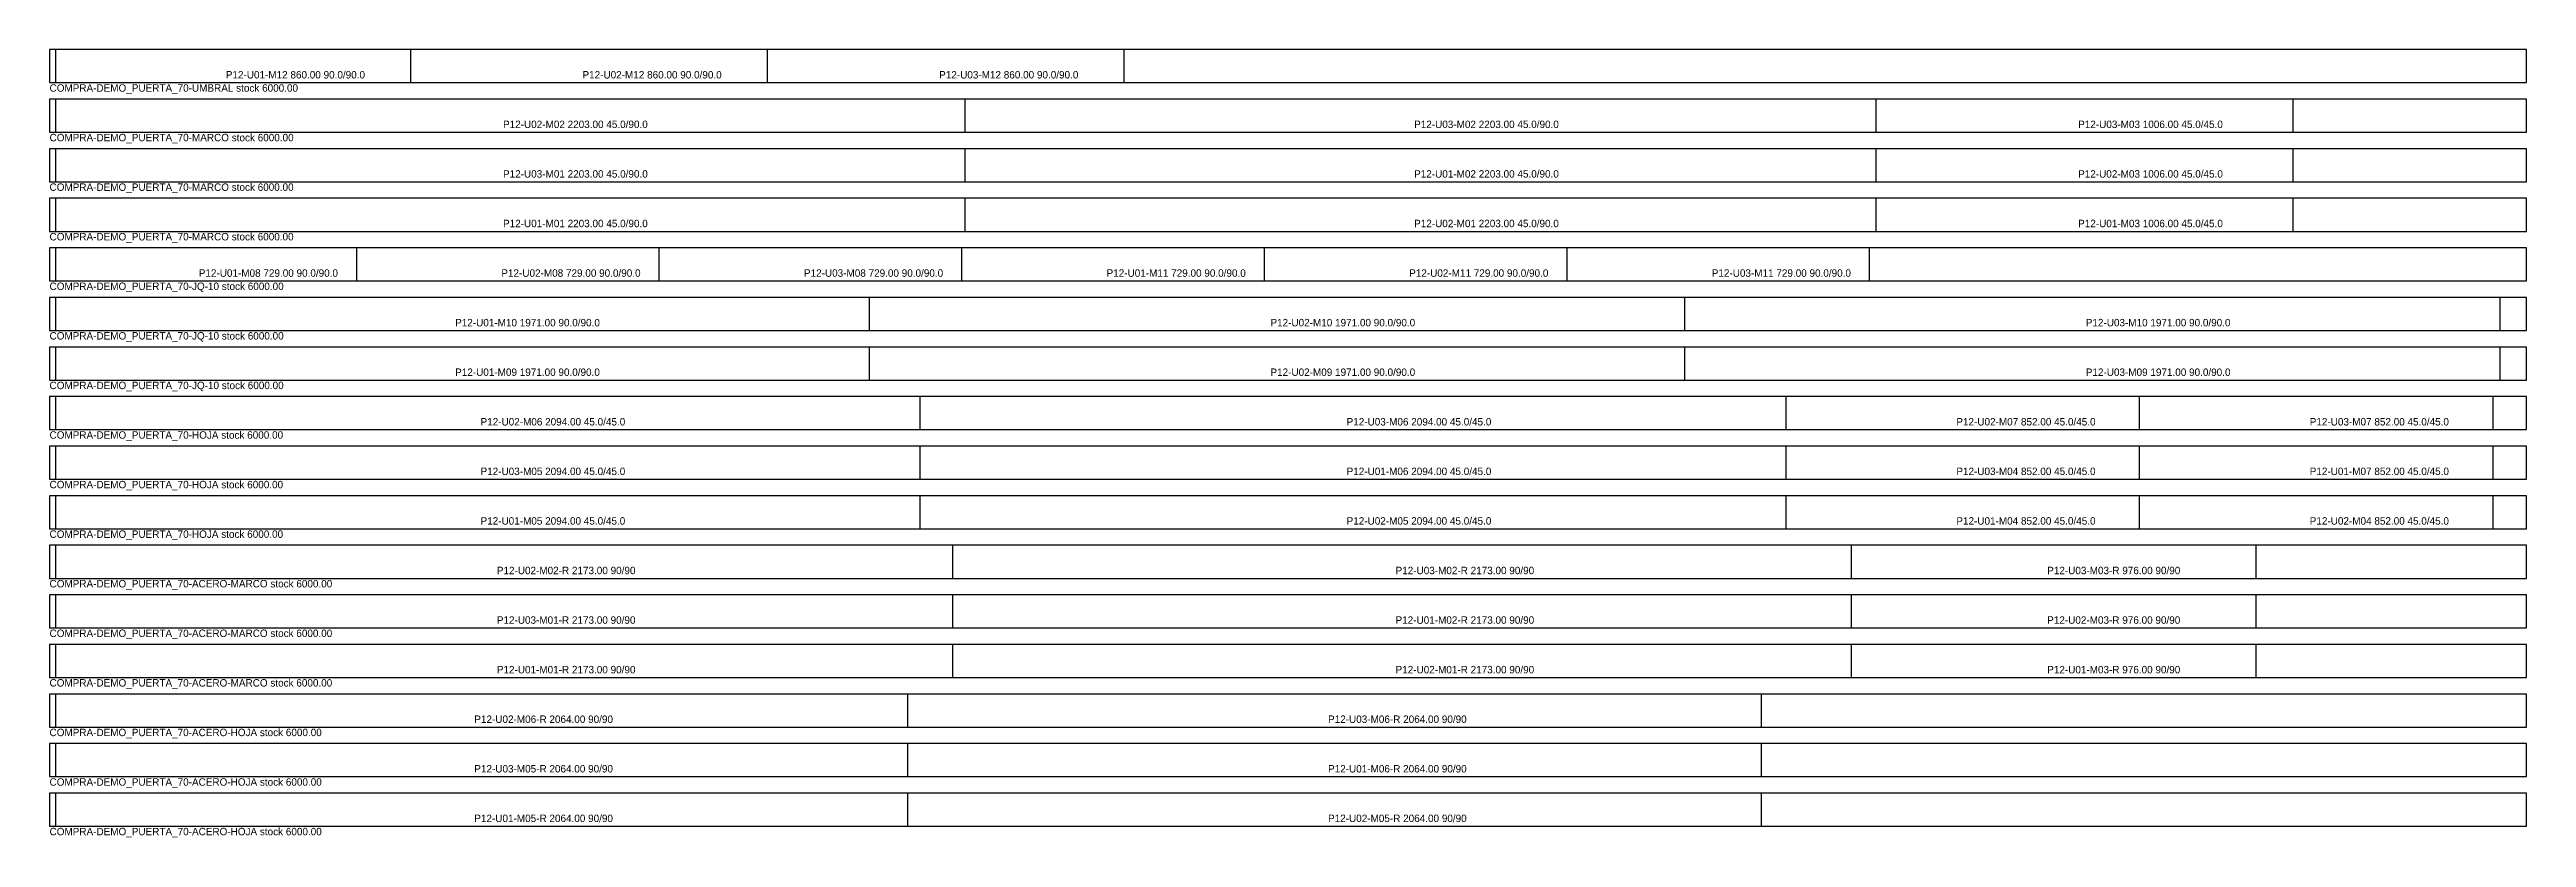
# Model space of a CAD drawing. Header units: millimetres. Extents: x 0 to 6000, y -27 to 1880.
import ezdxf

# ---------------------------------------------------------------- set-up
doc = ezdxf.new("R2010")
doc.units = ezdxf.units.MM
for name, color, linetype in [('LABEL', 3, 'CONTINUOUS'), ('MARK', 5, 'CONTINUOUS'), ('OUTLINE', 7, 'CONTINUOUS')]:
    doc.layers.add(name, color=color, linetype=linetype)

msp = doc.modelspace()

# ---------------------------------------------------------------- linework, layer by layer
at = {"layer": 'MARK'}
for p, q in [((15, 1800), (15, 1880)), ((875, 1800), (875, 1880)), ((1739, 1800), (1739, 1880)), ((2603, 1800), (2603, 1880)), ((15, 1680), (15, 1760)), ((2218, 1680), (2218, 1760)), ((4425, 1680), (4425, 1760)), ((5435, 1680), (5435, 1760)), ((15, 1560), (15, 1640)), ((2218, 1560), (2218, 1640)), ((4425, 1560), (4425, 1640)), ((5435, 1560), (5435, 1640)), ((15, 1440), (15, 1520)), ((2218, 1440), (2218, 1520)), ((4425, 1440), (4425, 1520)), ((5435, 1440), (5435, 1520)), ((15, 1320), (15, 1400)), ((744, 1320), (744, 1400)), ((1477, 1320), (1477, 1400)), ((2210, 1320), (2210, 1400)), ((2943, 1320), (2943, 1400)), ((3676, 1320), (3676, 1400)), ((4409, 1320), (4409, 1400)), ((15, 1200), (15, 1280)), ((1986, 1200), (1986, 1280)), ((3961, 1200), (3961, 1280)), ((5936, 1200), (5936, 1280)), ((15, 1080), (15, 1160)), ((1986, 1080), (1986, 1160)), ((3961, 1080), (3961, 1160)), ((5936, 1080), (5936, 1160)), ((15, 960), (15, 1040)), ((2109, 960), (2109, 1040)), ((4207, 960), (4207, 1040)), ((5063, 960), (5063, 1040)), ((5919, 960), (5919, 1040)), ((15, 840), (15, 920)), ((2109, 840), (2109, 920)), ((4207, 840), (4207, 920)), ((5063, 840), (5063, 920)), ((5919, 840), (5919, 920)), ((15, 720), (15, 800)), ((2109, 720), (2109, 800)), ((4207, 720), (4207, 800)), ((5063, 720), (5063, 800)), ((5919, 720), (5919, 800)), ((15, 600), (15, 680)), ((2188, 600), (2188, 680)), ((4365, 600), (4365, 680)), ((5345, 600), (5345, 680)), ((15, 480), (15, 560)), ((2188, 480), (2188, 560)), ((4365, 480), (4365, 560)), ((5345, 480), (5345, 560)), ((15, 360), (15, 440)), ((2188, 360), (2188, 440)), ((4365, 360), (4365, 440)), ((5345, 360), (5345, 440)), ((15, 240), (15, 320)), ((2079, 240), (2079, 320)), ((4147, 240), (4147, 320)), ((15, 120), (15, 200)), ((2079, 120), (2079, 200)), ((4147, 120), (4147, 200)), ((15, 0), (15, 80)), ((2079, 0), (2079, 80)), ((4147, 0), (4147, 80))]:
    msp.add_line(p, q, dxfattribs=at)
at = {"layer": 'OUTLINE'}
for points in [[(0, 1800), (6000, 1800), (6000, 1880), (0, 1880)], [(0, 1680), (6000, 1680), (6000, 1760), (0, 1760)], [(0, 1560), (6000, 1560), (6000, 1640), (0, 1640)], [(0, 1440), (6000, 1440), (6000, 1520), (0, 1520)], [(0, 1320), (6000, 1320), (6000, 1400), (0, 1400)], [(0, 1200), (6000, 1200), (6000, 1280), (0, 1280)], [(0, 1080), (6000, 1080), (6000, 1160), (0, 1160)], [(0, 960), (6000, 960), (6000, 1040), (0, 1040)], [(0, 840), (6000, 840), (6000, 920), (0, 920)], [(0, 720), (6000, 720), (6000, 800), (0, 800)], [(0, 600), (6000, 600), (6000, 680), (0, 680)], [(0, 480), (6000, 480), (6000, 560), (0, 560)], [(0, 360), (6000, 360), (6000, 440), (0, 440)], [(0, 240), (6000, 240), (6000, 320), (0, 320)], [(0, 120), (6000, 120), (6000, 200), (0, 200)], [(0, 0), (6000, 0), (6000, 80), (0, 80)]]:
    msp.add_lwpolyline(points, close=True, dxfattribs=at)

# ---------------------------------------------------------------- texts
at = {"layer": 'LABEL'}
for s, p in [('P12-U01-M12 860.00 90.0/90.0', (427, 1810)), ('P12-U02-M12 860.00 90.0/90.0', (1291, 1810)), ('P12-U03-M12 860.00 90.0/90.0', (2155, 1810)), ('COMPRA-DEMO_PUERTA_70-UMBRAL stock 6000.00', (0, 1778)), ('P12-U02-M02 2203.00 45.0/90.0', (1098.5, 1690)), ('P12-U03-M02 2203.00 45.0/90.0', (3305.5, 1690)), ('P12-U03-M03 1006.00 45.0/45.0', (4914, 1690)), ('COMPRA-DEMO_PUERTA_70-MARCO stock 6000.00', (0, 1658)), ('P12-U03-M01 2203.00 45.0/90.0', (1098.5, 1570)), ('P12-U01-M02 2203.00 45.0/90.0', (3305.5, 1570)), ('P12-U02-M03 1006.00 45.0/45.0', (4914, 1570)), ('COMPRA-DEMO_PUERTA_70-MARCO stock 6000.00', (0, 1538)), ('P12-U01-M01 2203.00 45.0/90.0', (1098.5, 1450)), ('P12-U02-M01 2203.00 45.0/90.0', (3305.5, 1450)), ('P12-U01-M03 1006.00 45.0/45.0', (4914, 1450)), ('COMPRA-DEMO_PUERTA_70-MARCO stock 6000.00', (0, 1418)), ('P12-U01-M08 729.00 90.0/90.0', (361.5, 1330)), ('P12-U02-M08 729.00 90.0/90.0', (1094.5, 1330)), ('P12-U03-M08 729.00 90.0/90.0', (1827.5, 1330)), ('P12-U01-M11 729.00 90.0/90.0', (2560.5, 1330)), ('P12-U02-M11 729.00 90.0/90.0', (3293.5, 1330)), ('P12-U03-M11 729.00 90.0/90.0', (4026.5, 1330)), ('COMPRA-DEMO_PUERTA_70-JQ-10 stock 6000.00', (0, 1298)), ('P12-U01-M10 1971.00 90.0/90.0', (982.5, 1210)), ('P12-U02-M10 1971.00 90.0/90.0', (2957.5, 1210)), ('P12-U03-M10 1971.00 90.0/90.0', (4932.5, 1210)), ('COMPRA-DEMO_PUERTA_70-JQ-10 stock 6000.00', (0, 1178)), ('P12-U01-M09 1971.00 90.0/90.0', (982.5, 1090)), ('P12-U02-M09 1971.00 90.0/90.0', (2957.5, 1090)), ('P12-U03-M09 1971.00 90.0/90.0', (4932.5, 1090)), ('COMPRA-DEMO_PUERTA_70-JQ-10 stock 6000.00', (0, 1058)), ('P12-U02-M06 2094.00 45.0/45.0', (1044, 970)), ('P12-U03-M06 2094.00 45.0/45.0', (3142, 970)), ('P12-U02-M07 852.00 45.0/45.0', (4619, 970)), ('P12-U03-M07 852.00 45.0/45.0', (5475, 970)), ('COMPRA-DEMO_PUERTA_70-HOJA stock 6000.00', (0, 938)), ('P12-U03-M05 2094.00 45.0/45.0', (1044, 850)), ('P12-U01-M06 2094.00 45.0/45.0', (3142, 850)), ('P12-U03-M04 852.00 45.0/45.0', (4619, 850)), ('P12-U01-M07 852.00 45.0/45.0', (5475, 850)), ('COMPRA-DEMO_PUERTA_70-HOJA stock 6000.00', (0, 818)), ('P12-U01-M05 2094.00 45.0/45.0', (1044, 730)), ('P12-U02-M05 2094.00 45.0/45.0', (3142, 730)), ('P12-U01-M04 852.00 45.0/45.0', (4619, 730)), ('P12-U02-M04 852.00 45.0/45.0', (5475, 730)), ('COMPRA-DEMO_PUERTA_70-HOJA stock 6000.00', (0, 698)), ('P12-U02-M02-R 2173.00 90/90', (1083.5, 610)), ('P12-U03-M02-R 2173.00 90/90', (3260.5, 610)), ('P12-U03-M03-R 976.00 90/90', (4839, 610)), ('COMPRA-DEMO_PUERTA_70-ACERO-MARCO stock 6000.00', (0, 578)), ('P12-U03-M01-R 2173.00 90/90', (1083.5, 490)), ('P12-U01-M02-R 2173.00 90/90', (3260.5, 490)), ('P12-U02-M03-R 976.00 90/90', (4839, 490)), ('COMPRA-DEMO_PUERTA_70-ACERO-MARCO stock 6000.00', (0, 458)), ('P12-U01-M01-R 2173.00 90/90', (1083.5, 370)), ('P12-U02-M01-R 2173.00 90/90', (3260.5, 370)), ('P12-U01-M03-R 976.00 90/90', (4839, 370)), ('COMPRA-DEMO_PUERTA_70-ACERO-MARCO stock 6000.00', (0, 338)), ('P12-U02-M06-R 2064.00 90/90', (1029, 250)), ('P12-U03-M06-R 2064.00 90/90', (3097, 250)), ('COMPRA-DEMO_PUERTA_70-ACERO-HOJA stock 6000.00', (0, 218)), ('P12-U03-M05-R 2064.00 90/90', (1029, 130)), ('P12-U01-M06-R 2064.00 90/90', (3097, 130)), ('COMPRA-DEMO_PUERTA_70-ACERO-HOJA stock 6000.00', (0, 98)), ('P12-U01-M05-R 2064.00 90/90', (1029, 10)), ('P12-U02-M05-R 2064.00 90/90', (3097, 10)), ('COMPRA-DEMO_PUERTA_70-ACERO-HOJA stock 6000.00', (0, -22))]:
    msp.add_text(s, height=18, dxfattribs=at).set_placement(p)

doc.saveas('drawing.dxf')
